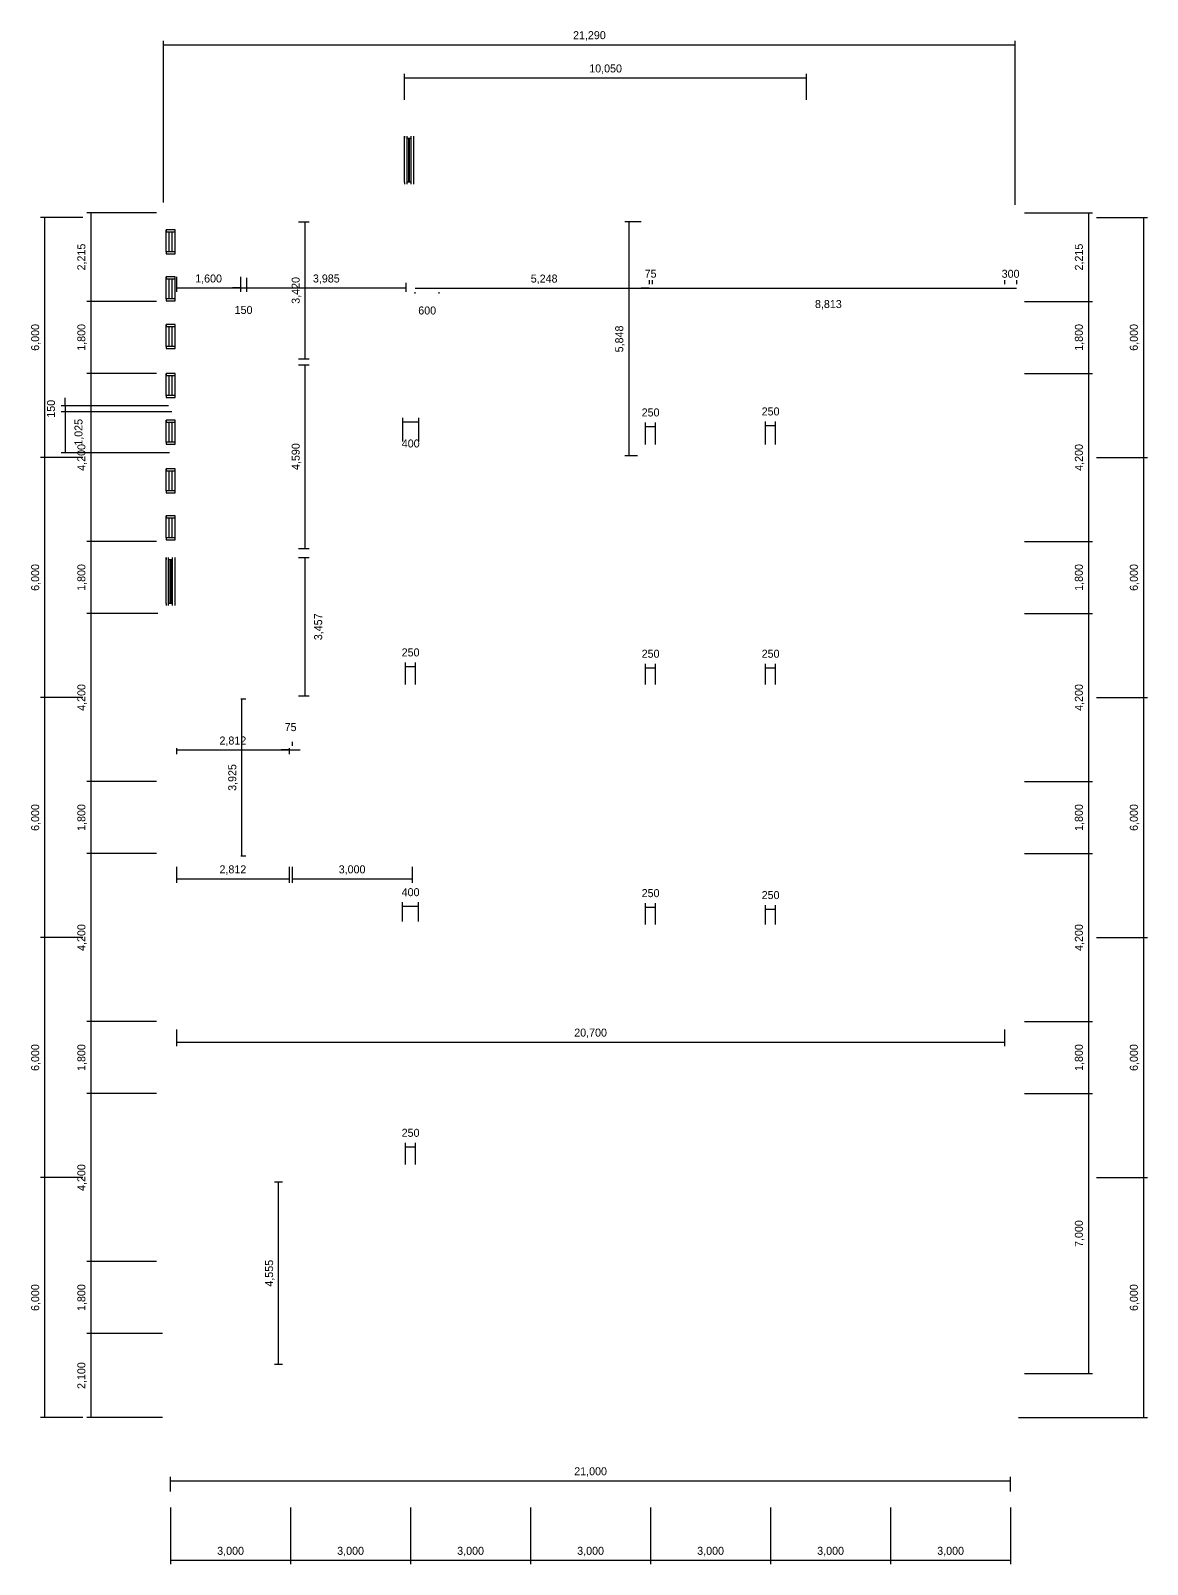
# Model space of a CAD drawing. Extents: x -2017610 to 288295, y -481381 to 250994.
# Drawn here: x 206025 to 233941, y -153144 to -114810 of the extents above; entities that cross this region are included whole.
import ezdxf

# ---------------------------------------------------------------- set-up
doc = ezdxf.new("R2010")
doc.units = 0
doc.header["$LTSCALE"] = 7
doc.header["$MEASUREMENT"] = 0
doc.header["$PDMODE"] = 2
doc.layers.get('0').update_dxf_attribs({"linetype": 'CONTINUOUS'})
doc.layers.get('DEFPOINTS').update_dxf_attribs({"linetype": 'CONTINUOUS'})
doc.layers.add('DIM', color=1, linetype='CONTINUOUS')
doc.layers.add('DOOR-WINDOW', color=8, linetype='CONTINUOUS')
doc.styles.add('STYLUS', font='stylu.ttf')
doc.dimstyles.new('DIM100S', dxfattribs={"dimscale": 0, "dimtxt": 200, "dimasz": 200, "dimexe": 100, "dimexo": 200, "dimgap": 100, "dimtad": 1, "dimdec": 0, "dimtxsty": 'STYLUS', "dimblk1": 'ARCHTICK', "dimblk2": 'ARCHTICK', "dimsah": 1, "dimcen": 100, "dimclrd": 256, "dimclre": 256, "dimclrt": 10, "dimazin": 3, "dimtfac": 1, "dimtdec": 0, "dimtmove": 0, "dimatfit": 3, "dimtolj": 1, "dimtzin": 0})

# ---------------------------------------------------------------- blocks, each defined once
blk = doc.blocks.new('*D245')
at = {"layer": 'DEFPOINTS', "color": 0}
for p in [(224648, -124679), (224398, -125352), (224648, -125352)]:
    blk.add_point(p, dxfattribs=at)
at = {"layer": 'DIM'}
for p, q in [((224398, -125152), (224398, -124579)), ((224648, -125152), (224648, -124579)), ((224398, -124679), (224648, -124679))]:
    blk.add_line(p, q, dxfattribs=at)
at = {"layer": 'DIM', "color": 10, "insert": (224523, -124329), "char_height": 200, "attachment_point": 5, "style": 'STYLUS'}
blk.add_mtext('\\A1;250', dxfattribs=at)
blk = doc.blocks.new('_ARCHTICK')
blk = doc.blocks.new('*D246')
at = {"layer": 'DEFPOINTS', "color": 0}
for p in [(221648, -124704), (221398, -125352), (221648, -125352)]:
    blk.add_point(p, dxfattribs=at)
at = {"layer": 'DIM'}
for p, q in [((221398, -125152), (221398, -124604)), ((221398, -124704), (221648, -124704)), ((221648, -125152), (221648, -124604))]:
    blk.add_line(p, q, dxfattribs=at)
at = {"layer": 'DIM', "color": 10, "insert": (221523, -124354), "char_height": 200, "attachment_point": 5, "style": 'STYLUS'}
blk.add_mtext('\\A1;250', dxfattribs=at)
blk = doc.blocks.new('*D247')
at = {"layer": 'DEFPOINTS', "color": 0}
for p in [(215726, -124586), (215326, -125280), (215726, -125280)]:
    blk.add_point(p, dxfattribs=at)
at = {"layer": 'DIM'}
for p, q in [((215326, -125080), (215326, -124486)), ((215726, -125080), (215726, -124486)), ((215326, -124586), (215726, -124586))]:
    blk.add_line(p, q, dxfattribs=at)
at = {"layer": 'DIM', "color": 10, "insert": (215526, -125130), "char_height": 200, "attachment_point": 5, "style": 'STYLUS'}
blk.add_mtext('\\A1;400', dxfattribs=at)
blk = doc.blocks.new('*D248')
at = {"layer": 'DEFPOINTS', "color": 0}
for p in [(215648, -130702), (215398, -131352), (215648, -131352)]:
    blk.add_point(p, dxfattribs=at)
at = {"layer": 'DIM'}
for p, q in [((215398, -131152), (215398, -130602)), ((215398, -130702), (215648, -130702)), ((215648, -131152), (215648, -130602))]:
    blk.add_line(p, q, dxfattribs=at)
at = {"layer": 'DIM', "color": 10, "insert": (215523, -130352), "char_height": 200, "attachment_point": 5, "style": 'STYLUS'}
blk.add_mtext('\\A1;250', dxfattribs=at)
blk = doc.blocks.new('*D249')
at = {"layer": 'DEFPOINTS', "color": 0}
for p in [(221648, -130735), (221398, -131352), (221648, -131352)]:
    blk.add_point(p, dxfattribs=at)
at = {"layer": 'DIM'}
for p, q in [((221398, -131152), (221398, -130635)), ((221648, -131152), (221648, -130635)), ((221398, -130735), (221648, -130735))]:
    blk.add_line(p, q, dxfattribs=at)
at = {"layer": 'DIM', "color": 10, "insert": (221523, -130385), "char_height": 200, "attachment_point": 5, "style": 'STYLUS'}
blk.add_mtext('\\A1;250', dxfattribs=at)
blk = doc.blocks.new('*D250')
at = {"layer": 'DEFPOINTS', "color": 0}
for p in [(224648, -130735), (224398, -131352), (224648, -131352)]:
    blk.add_point(p, dxfattribs=at)
at = {"layer": 'DIM'}
for p, q in [((224398, -131152), (224398, -130635)), ((224648, -131152), (224648, -130635)), ((224398, -130735), (224648, -130735))]:
    blk.add_line(p, q, dxfattribs=at)
at = {"layer": 'DIM', "color": 10, "insert": (224523, -130385), "char_height": 200, "attachment_point": 5, "style": 'STYLUS'}
blk.add_mtext('\\A1;250', dxfattribs=at)
blk = doc.blocks.new('*D251')
at = {"layer": 'DEFPOINTS', "color": 0}
for p in [(215723, -136695), (215323, -137277), (215723, -137277)]:
    blk.add_point(p, dxfattribs=at)
at = {"layer": 'DIM'}
for p, q in [((215323, -137077), (215323, -136595)), ((215323, -136695), (215723, -136695)), ((215723, -137077), (215723, -136595))]:
    blk.add_line(p, q, dxfattribs=at)
at = {"layer": 'DIM', "color": 10, "insert": (215523, -136345), "char_height": 200, "attachment_point": 5, "style": 'STYLUS'}
blk.add_mtext('\\A1;400', dxfattribs=at)
blk = doc.blocks.new('*D252')
at = {"layer": 'DEFPOINTS', "color": 0}
for p in [(221648, -136719), (221398, -137352), (221648, -137352)]:
    blk.add_point(p, dxfattribs=at)
at = {"layer": 'DIM'}
for p, q in [((221398, -137152), (221398, -136619)), ((221398, -136719), (221648, -136719)), ((221648, -137152), (221648, -136619))]:
    blk.add_line(p, q, dxfattribs=at)
at = {"layer": 'DIM', "color": 10, "insert": (221523, -136369), "char_height": 200, "attachment_point": 5, "style": 'STYLUS'}
blk.add_mtext('\\A1;250', dxfattribs=at)
blk = doc.blocks.new('*D253')
at = {"layer": 'DEFPOINTS', "color": 0}
for p in [(224648, -136768), (224398, -137352), (224648, -137352)]:
    blk.add_point(p, dxfattribs=at)
at = {"layer": 'DIM'}
for p, q in [((224398, -137152), (224398, -136668)), ((224398, -136768), (224648, -136768)), ((224648, -137152), (224648, -136668))]:
    blk.add_line(p, q, dxfattribs=at)
at = {"layer": 'DIM', "color": 10, "insert": (224523, -136418), "char_height": 200, "attachment_point": 5, "style": 'STYLUS'}
blk.add_mtext('\\A1;250', dxfattribs=at)
blk = doc.blocks.new('*D254')
at = {"layer": 'DEFPOINTS', "color": 0}
for p in [(215648, -142710), (215398, -143352), (215648, -143352)]:
    blk.add_point(p, dxfattribs=at)
at = {"layer": 'DIM'}
for p, q in [((215398, -143152), (215398, -142610)), ((215398, -142710), (215648, -142710)), ((215648, -143152), (215648, -142610))]:
    blk.add_line(p, q, dxfattribs=at)
at = {"layer": 'DIM', "color": 10, "insert": (215523, -142360), "char_height": 200, "attachment_point": 5, "style": 'STYLUS'}
blk.add_mtext('\\A1;250', dxfattribs=at)
blk = doc.blocks.new('*D255')
at = {"layer": 'DEFPOINTS', "color": 0}
for p in [(225423, -115992), (215373, -116737), (225423, -116737)]:
    blk.add_point(p, dxfattribs=at)
at = {"layer": 'DIM'}
for p, q in [((215373, -116537), (215373, -115892)), ((215373, -115992), (225423, -115992)), ((225423, -116537), (225423, -115892))]:
    blk.add_line(p, q, dxfattribs=at)
at = {"layer": 'DIM', "color": 10, "insert": (220398, -115773), "char_height": 200, "attachment_point": 5, "style": 'STYLUS'}
blk.add_mtext('\\A1;10,050', dxfattribs=at)
blk = doc.blocks.new('*D256')
at = {"layer": 'DEFPOINTS', "color": 0}
for p in [(230638, -115161), (209348, -119302), (230638, -119362)]:
    blk.add_point(p, dxfattribs=at)
at = {"layer": 'DIM'}
for p, q in [((209348, -119102), (209348, -115061)), ((209348, -115161), (230638, -115161)), ((230638, -119162), (230638, -115061))]:
    blk.add_line(p, q, dxfattribs=at)
at = {"layer": 'DIM', "color": 10, "insert": (219993, -114942), "char_height": 200, "attachment_point": 5, "style": 'STYLUS'}
blk.add_mtext('\\A1;21,290', dxfattribs=at)
blk = doc.blocks.new('*D257')
at = {"layer": 'DEFPOINTS', "color": 0}
for p in [(209523, -151527), (212523, -151527), (212523, -153044)]:
    blk.add_point(p, dxfattribs=at)
at = {"layer": 'DIM'}
for p, q in [((209523, -151727), (209523, -153144)), ((212523, -151727), (212523, -153144)), ((209523, -153044), (212523, -153044))]:
    blk.add_line(p, q, dxfattribs=at)
at = {"layer": 'DIM', "color": 10, "insert": (211023, -152825), "char_height": 200, "attachment_point": 5, "style": 'STYLUS'}
blk.add_mtext('\\A1;3,000', dxfattribs=at)
blk = doc.blocks.new('*D258')
at = {"layer": 'DEFPOINTS', "color": 0}
for p in [(212523, -151527), (215523, -151527), (215523, -153044)]:
    blk.add_point(p, dxfattribs=at)
at = {"layer": 'DIM'}
for p, q in [((212523, -151727), (212523, -153144)), ((215523, -151727), (215523, -153144)), ((212523, -153044), (215523, -153044))]:
    blk.add_line(p, q, dxfattribs=at)
at = {"layer": 'DIM', "color": 10, "insert": (214023, -152825), "char_height": 200, "attachment_point": 5, "style": 'STYLUS'}
blk.add_mtext('\\A1;3,000', dxfattribs=at)
blk = doc.blocks.new('*D259')
at = {"layer": 'DEFPOINTS', "color": 0}
for p in [(215523, -151527), (218523, -151527), (218523, -153044)]:
    blk.add_point(p, dxfattribs=at)
at = {"layer": 'DIM'}
for p, q in [((215523, -151727), (215523, -153144)), ((218523, -151727), (218523, -153144)), ((215523, -153044), (218523, -153044))]:
    blk.add_line(p, q, dxfattribs=at)
at = {"layer": 'DIM', "color": 10, "insert": (217023, -152825), "char_height": 200, "attachment_point": 5, "style": 'STYLUS'}
blk.add_mtext('\\A1;3,000', dxfattribs=at)
blk = doc.blocks.new('*D260')
at = {"layer": 'DEFPOINTS', "color": 0}
for p in [(218523, -151527), (221523, -151527), (221523, -153044)]:
    blk.add_point(p, dxfattribs=at)
at = {"layer": 'DIM'}
for p, q in [((218523, -151727), (218523, -153144)), ((221523, -151727), (221523, -153144)), ((218523, -153044), (221523, -153044))]:
    blk.add_line(p, q, dxfattribs=at)
at = {"layer": 'DIM', "color": 10, "insert": (220023, -152825), "char_height": 200, "attachment_point": 5, "style": 'STYLUS'}
blk.add_mtext('\\A1;3,000', dxfattribs=at)
blk = doc.blocks.new('*D261')
at = {"layer": 'DEFPOINTS', "color": 0}
for p in [(221523, -151527), (224523, -151527), (224523, -153044)]:
    blk.add_point(p, dxfattribs=at)
at = {"layer": 'DIM'}
for p, q in [((221523, -151727), (221523, -153144)), ((224523, -151727), (224523, -153144)), ((221523, -153044), (224523, -153044))]:
    blk.add_line(p, q, dxfattribs=at)
at = {"layer": 'DIM', "color": 10, "insert": (223023, -152825), "char_height": 200, "attachment_point": 5, "style": 'STYLUS'}
blk.add_mtext('\\A1;3,000', dxfattribs=at)
blk = doc.blocks.new('*D262')
at = {"layer": 'DEFPOINTS', "color": 0}
for p in [(224523, -151527), (227523, -151527), (227523, -153044)]:
    blk.add_point(p, dxfattribs=at)
at = {"layer": 'DIM'}
for p, q in [((224523, -151727), (224523, -153144)), ((227523, -151727), (227523, -153144)), ((224523, -153044), (227523, -153044))]:
    blk.add_line(p, q, dxfattribs=at)
at = {"layer": 'DIM', "color": 10, "insert": (226023, -152825), "char_height": 200, "attachment_point": 5, "style": 'STYLUS'}
blk.add_mtext('\\A1;3,000', dxfattribs=at)
blk = doc.blocks.new('*D263')
at = {"layer": 'DEFPOINTS', "color": 0}
for p in [(227523, -151527), (230523, -151527), (230523, -153044)]:
    blk.add_point(p, dxfattribs=at)
at = {"layer": 'DIM'}
for p, q in [((227523, -151727), (227523, -153144)), ((230523, -151727), (230523, -153144)), ((227523, -153044), (230523, -153044))]:
    blk.add_line(p, q, dxfattribs=at)
at = {"layer": 'DIM', "color": 10, "insert": (229023, -152825), "char_height": 200, "attachment_point": 5, "style": 'STYLUS'}
blk.add_mtext('\\A1;3,000', dxfattribs=at)
blk = doc.blocks.new('*D264')
at = {"layer": 'DEFPOINTS', "color": 0}
for p in [(230523, -151056), (209523, -151527), (230523, -151527)]:
    blk.add_point(p, dxfattribs=at)
at = {"layer": 'DIM'}
for p, q in [((209523, -151327), (209523, -150956)), ((230523, -151327), (230523, -150956)), ((209523, -151056), (230523, -151056))]:
    blk.add_line(p, q, dxfattribs=at)
at = {"layer": 'DIM', "color": 10, "insert": (220023, -150837), "char_height": 200, "attachment_point": 5, "style": 'STYLUS'}
blk.add_mtext('\\A1;21,000', dxfattribs=at)
blk = doc.blocks.new('*D265')
at = {"layer": 'DEFPOINTS', "color": 0}
for p in [(230673, -119362), (230673, -121577), (232467, -121577)]:
    blk.add_point(p, dxfattribs=at)
at = {"layer": 'DIM'}
for p, q in [((230873, -119362), (232567, -119362)), ((232467, -119362), (232467, -121577)), ((230873, -121577), (232567, -121577))]:
    blk.add_line(p, q, dxfattribs=at)
at = {"layer": 'DIM', "color": 10, "insert": (232248, -120469), "char_height": 200, "attachment_point": 5, "rotation": 90, "style": 'STYLUS'}
blk.add_mtext('\\A1;2,215', dxfattribs=at)
blk = doc.blocks.new('*D266')
at = {"layer": 'DEFPOINTS', "color": 0}
for p in [(230673, -121577), (230673, -123377), (232467, -123377)]:
    blk.add_point(p, dxfattribs=at)
at = {"layer": 'DIM'}
for p, q in [((230873, -121577), (232567, -121577)), ((232467, -121577), (232467, -123377)), ((230873, -123377), (232567, -123377))]:
    blk.add_line(p, q, dxfattribs=at)
at = {"layer": 'DIM', "color": 10, "insert": (232248, -122477), "char_height": 200, "attachment_point": 5, "rotation": 90, "style": 'STYLUS'}
blk.add_mtext('\\A1;1,800', dxfattribs=at)
blk = doc.blocks.new('*D267')
at = {"layer": 'DEFPOINTS', "color": 0}
for p in [(230673, -123377), (230673, -127577), (232467, -127577)]:
    blk.add_point(p, dxfattribs=at)
at = {"layer": 'DIM'}
for p, q in [((230873, -123377), (232567, -123377)), ((232467, -123377), (232467, -127577)), ((230873, -127577), (232567, -127577))]:
    blk.add_line(p, q, dxfattribs=at)
at = {"layer": 'DIM', "color": 10, "insert": (232248, -125477), "char_height": 200, "attachment_point": 5, "rotation": 90, "style": 'STYLUS'}
blk.add_mtext('\\A1;4,200', dxfattribs=at)
blk = doc.blocks.new('*D268')
at = {"layer": 'DEFPOINTS', "color": 0}
for p in [(230673, -127577), (230673, -129377), (232467, -129377)]:
    blk.add_point(p, dxfattribs=at)
at = {"layer": 'DIM'}
for p, q in [((230873, -127577), (232567, -127577)), ((232467, -127577), (232467, -129377)), ((230873, -129377), (232567, -129377))]:
    blk.add_line(p, q, dxfattribs=at)
at = {"layer": 'DIM', "color": 10, "insert": (232248, -128477), "char_height": 200, "attachment_point": 5, "rotation": 90, "style": 'STYLUS'}
blk.add_mtext('\\A1;1,800', dxfattribs=at)
blk = doc.blocks.new('*D269')
at = {"layer": 'DEFPOINTS', "color": 0}
for p in [(230673, -129377), (230673, -133577), (232467, -133577)]:
    blk.add_point(p, dxfattribs=at)
at = {"layer": 'DIM'}
for p, q in [((230873, -129377), (232567, -129377)), ((232467, -129377), (232467, -133577)), ((230873, -133577), (232567, -133577))]:
    blk.add_line(p, q, dxfattribs=at)
at = {"layer": 'DIM', "color": 10, "insert": (232248, -131477), "char_height": 200, "attachment_point": 5, "rotation": 90, "style": 'STYLUS'}
blk.add_mtext('\\A1;4,200', dxfattribs=at)
blk = doc.blocks.new('*D270')
at = {"layer": 'DEFPOINTS', "color": 0}
for p in [(230673, -133577), (230673, -135377), (232467, -135377)]:
    blk.add_point(p, dxfattribs=at)
at = {"layer": 'DIM'}
for p, q in [((230873, -133577), (232567, -133577)), ((232467, -133577), (232467, -135377)), ((230873, -135377), (232567, -135377))]:
    blk.add_line(p, q, dxfattribs=at)
at = {"layer": 'DIM', "color": 10, "insert": (232248, -134477), "char_height": 200, "attachment_point": 5, "rotation": 90, "style": 'STYLUS'}
blk.add_mtext('\\A1;1,800', dxfattribs=at)
blk = doc.blocks.new('*D271')
at = {"layer": 'DEFPOINTS', "color": 0}
for p in [(230673, -135377), (230673, -139577), (232467, -139577)]:
    blk.add_point(p, dxfattribs=at)
at = {"layer": 'DIM'}
for p, q in [((230873, -135377), (232567, -135377)), ((232467, -135377), (232467, -139577)), ((230873, -139577), (232567, -139577))]:
    blk.add_line(p, q, dxfattribs=at)
at = {"layer": 'DIM', "color": 10, "insert": (232248, -137477), "char_height": 200, "attachment_point": 5, "rotation": 90, "style": 'STYLUS'}
blk.add_mtext('\\A1;4,200', dxfattribs=at)
blk = doc.blocks.new('*D272')
at = {"layer": 'DEFPOINTS', "color": 0}
for p in [(230673, -139577), (230673, -141377), (232467, -141377)]:
    blk.add_point(p, dxfattribs=at)
at = {"layer": 'DIM'}
for p, q in [((230873, -139577), (232567, -139577)), ((232467, -139577), (232467, -141377)), ((230873, -141377), (232567, -141377))]:
    blk.add_line(p, q, dxfattribs=at)
at = {"layer": 'DIM', "color": 10, "insert": (232248, -140477), "char_height": 200, "attachment_point": 5, "rotation": 90, "style": 'STYLUS'}
blk.add_mtext('\\A1;1,800', dxfattribs=at)
blk = doc.blocks.new('*D273')
at = {"layer": 'DEFPOINTS', "color": 0}
for p in [(230673, -141377), (230673, -148377), (232467, -148377)]:
    blk.add_point(p, dxfattribs=at)
at = {"layer": 'DIM'}
for p, q in [((230873, -141377), (232567, -141377)), ((232467, -141377), (232467, -148377)), ((230873, -148377), (232567, -148377))]:
    blk.add_line(p, q, dxfattribs=at)
at = {"layer": 'DIM', "color": 10, "insert": (232248, -144877), "char_height": 200, "attachment_point": 5, "rotation": 90, "style": 'STYLUS'}
blk.add_mtext('\\A1;7,000', dxfattribs=at)
blk = doc.blocks.new('*D274')
at = {"layer": 'DEFPOINTS', "color": 0}
for p in [(232467, -119477), (232467, -125477), (233841, -125477)]:
    blk.add_point(p, dxfattribs=at)
at = {"layer": 'DIM'}
for p, q in [((232667, -119477), (233941, -119477)), ((233841, -119477), (233841, -125477)), ((232667, -125477), (233941, -125477))]:
    blk.add_line(p, q, dxfattribs=at)
at = {"layer": 'DIM', "color": 10, "insert": (233622, -122477), "char_height": 200, "attachment_point": 5, "rotation": 90, "style": 'STYLUS'}
blk.add_mtext('\\A1;6,000', dxfattribs=at)
blk = doc.blocks.new('*D275')
at = {"layer": 'DEFPOINTS', "color": 0}
for p in [(232467, -125477), (232467, -131477), (233841, -131477)]:
    blk.add_point(p, dxfattribs=at)
at = {"layer": 'DIM'}
for p, q in [((232667, -125477), (233941, -125477)), ((233841, -125477), (233841, -131477)), ((232667, -131477), (233941, -131477))]:
    blk.add_line(p, q, dxfattribs=at)
at = {"layer": 'DIM', "color": 10, "insert": (233622, -128477), "char_height": 200, "attachment_point": 5, "rotation": 90, "style": 'STYLUS'}
blk.add_mtext('\\A1;6,000', dxfattribs=at)
blk = doc.blocks.new('*D276')
at = {"layer": 'DEFPOINTS', "color": 0}
for p in [(232467, -131477), (232467, -137477), (233841, -137477)]:
    blk.add_point(p, dxfattribs=at)
at = {"layer": 'DIM'}
for p, q in [((232667, -131477), (233941, -131477)), ((233841, -131477), (233841, -137477)), ((232667, -137477), (233941, -137477))]:
    blk.add_line(p, q, dxfattribs=at)
at = {"layer": 'DIM', "color": 10, "insert": (233622, -134477), "char_height": 200, "attachment_point": 5, "rotation": 90, "style": 'STYLUS'}
blk.add_mtext('\\A1;6,000', dxfattribs=at)
blk = doc.blocks.new('*D277')
at = {"layer": 'DEFPOINTS', "color": 0}
for p in [(232467, -137477), (232467, -143477), (233841, -143477)]:
    blk.add_point(p, dxfattribs=at)
at = {"layer": 'DIM'}
for p, q in [((232667, -137477), (233941, -137477)), ((233841, -137477), (233841, -143477)), ((232667, -143477), (233941, -143477))]:
    blk.add_line(p, q, dxfattribs=at)
at = {"layer": 'DIM', "color": 10, "insert": (233622, -140477), "char_height": 200, "attachment_point": 5, "rotation": 90, "style": 'STYLUS'}
blk.add_mtext('\\A1;6,000', dxfattribs=at)
blk = doc.blocks.new('*D278')
at = {"layer": 'DEFPOINTS', "color": 0}
for p in [(232467, -143477), (230523, -149477), (233841, -149477)]:
    blk.add_point(p, dxfattribs=at)
at = {"layer": 'DIM'}
for p, q in [((232667, -143477), (233941, -143477)), ((233841, -143477), (233841, -149477)), ((230723, -149477), (233941, -149477))]:
    blk.add_line(p, q, dxfattribs=at)
at = {"layer": 'DIM', "color": 10, "insert": (233622, -146477), "char_height": 200, "attachment_point": 5, "rotation": 90, "style": 'STYLUS'}
blk.add_mtext('\\A1;6,000', dxfattribs=at)
blk = doc.blocks.new('*D279')
at = {"layer": 'DEFPOINTS', "color": 0}
for p in [(209373, -119362), (207530, -121577), (209373, -121577)]:
    blk.add_point(p, dxfattribs=at)
at = {"layer": 'DIM'}
for p, q in [((209173, -119362), (207430, -119362)), ((207530, -119362), (207530, -121577)), ((209173, -121577), (207430, -121577))]:
    blk.add_line(p, q, dxfattribs=at)
at = {"layer": 'DIM', "color": 10, "insert": (207311, -120469), "char_height": 200, "attachment_point": 5, "rotation": 90, "style": 'STYLUS'}
blk.add_mtext('\\A1;2,215', dxfattribs=at)
blk = doc.blocks.new('*D280')
at = {"layer": 'DEFPOINTS', "color": 0}
for p in [(209373, -121577), (207530, -123377), (209373, -123377)]:
    blk.add_point(p, dxfattribs=at)
at = {"layer": 'DIM'}
for p, q in [((209173, -121577), (207430, -121577)), ((207530, -121577), (207530, -123377)), ((209173, -123377), (207430, -123377))]:
    blk.add_line(p, q, dxfattribs=at)
at = {"layer": 'DIM', "color": 10, "insert": (207311, -122477), "char_height": 200, "attachment_point": 5, "rotation": 90, "style": 'STYLUS'}
blk.add_mtext('\\A1;1,800', dxfattribs=at)
blk = doc.blocks.new('*D281')
at = {"layer": 'DEFPOINTS', "color": 0}
for p in [(209373, -123377), (207530, -127577), (209373, -127577)]:
    blk.add_point(p, dxfattribs=at)
at = {"layer": 'DIM'}
for p, q in [((209173, -123377), (207430, -123377)), ((207530, -123377), (207530, -127577)), ((209173, -127577), (207430, -127577))]:
    blk.add_line(p, q, dxfattribs=at)
at = {"layer": 'DIM', "color": 10, "insert": (207311, -125477), "char_height": 200, "attachment_point": 5, "rotation": 90, "style": 'STYLUS'}
blk.add_mtext('\\A1;4,200', dxfattribs=at)
blk = doc.blocks.new('*D282')
at = {"layer": 'DEFPOINTS', "color": 0}
for p in [(209373, -127577), (207530, -129377), (209408, -129377)]:
    blk.add_point(p, dxfattribs=at)
at = {"layer": 'DIM'}
for p, q in [((209173, -127577), (207430, -127577)), ((207530, -127577), (207530, -129377)), ((209208, -129377), (207430, -129377))]:
    blk.add_line(p, q, dxfattribs=at)
at = {"layer": 'DIM', "color": 10, "insert": (207311, -128477), "char_height": 200, "attachment_point": 5, "rotation": 90, "style": 'STYLUS'}
blk.add_mtext('\\A1;1,800', dxfattribs=at)
blk = doc.blocks.new('*D283')
at = {"layer": 'DEFPOINTS', "color": 0}
for p in [(209408, -129377), (207530, -133577), (209373, -133577)]:
    blk.add_point(p, dxfattribs=at)
at = {"layer": 'DIM'}
for p, q in [((209208, -129377), (207430, -129377)), ((207530, -129377), (207530, -133577)), ((209173, -133577), (207430, -133577))]:
    blk.add_line(p, q, dxfattribs=at)
at = {"layer": 'DIM', "color": 10, "insert": (207311, -131477), "char_height": 200, "attachment_point": 5, "rotation": 90, "style": 'STYLUS'}
blk.add_mtext('\\A1;4,200', dxfattribs=at)
blk = doc.blocks.new('*D284')
at = {"layer": 'DEFPOINTS', "color": 0}
for p in [(209373, -133577), (207530, -135377), (209373, -135377)]:
    blk.add_point(p, dxfattribs=at)
at = {"layer": 'DIM'}
for p, q in [((209173, -133577), (207430, -133577)), ((207530, -133577), (207530, -135377)), ((209173, -135377), (207430, -135377))]:
    blk.add_line(p, q, dxfattribs=at)
at = {"layer": 'DIM', "color": 10, "insert": (207311, -134477), "char_height": 200, "attachment_point": 5, "rotation": 90, "style": 'STYLUS'}
blk.add_mtext('\\A1;1,800', dxfattribs=at)
blk = doc.blocks.new('*D285')
at = {"layer": 'DEFPOINTS', "color": 0}
for p in [(209373, -135377), (207530, -139577), (209373, -139577)]:
    blk.add_point(p, dxfattribs=at)
at = {"layer": 'DIM'}
for p, q in [((209173, -135377), (207430, -135377)), ((207530, -135377), (207530, -139577)), ((209173, -139577), (207430, -139577))]:
    blk.add_line(p, q, dxfattribs=at)
at = {"layer": 'DIM', "color": 10, "insert": (207311, -137477), "char_height": 200, "attachment_point": 5, "rotation": 90, "style": 'STYLUS'}
blk.add_mtext('\\A1;4,200', dxfattribs=at)
blk = doc.blocks.new('*D286')
at = {"layer": 'DEFPOINTS', "color": 0}
for p in [(209373, -139577), (207530, -141377), (209373, -141377)]:
    blk.add_point(p, dxfattribs=at)
at = {"layer": 'DIM'}
for p, q in [((209173, -139577), (207430, -139577)), ((207530, -139577), (207530, -141377)), ((209173, -141377), (207430, -141377))]:
    blk.add_line(p, q, dxfattribs=at)
at = {"layer": 'DIM', "color": 10, "insert": (207311, -140477), "char_height": 200, "attachment_point": 5, "rotation": 90, "style": 'STYLUS'}
blk.add_mtext('\\A1;1,800', dxfattribs=at)
blk = doc.blocks.new('*D287')
at = {"layer": 'DEFPOINTS', "color": 0}
for p in [(209373, -141377), (207530, -145577), (209373, -145577)]:
    blk.add_point(p, dxfattribs=at)
at = {"layer": 'DIM'}
for p, q in [((209173, -141377), (207430, -141377)), ((207530, -141377), (207530, -145577)), ((209173, -145577), (207430, -145577))]:
    blk.add_line(p, q, dxfattribs=at)
at = {"layer": 'DIM', "color": 10, "insert": (207311, -143477), "char_height": 200, "attachment_point": 5, "rotation": 90, "style": 'STYLUS'}
blk.add_mtext('\\A1;4,200', dxfattribs=at)
blk = doc.blocks.new('*D288')
at = {"layer": 'DEFPOINTS', "color": 0}
for p in [(209373, -145577), (207530, -147377), (209523, -147377)]:
    blk.add_point(p, dxfattribs=at)
at = {"layer": 'DIM'}
for p, q in [((209173, -145577), (207430, -145577)), ((207530, -145577), (207530, -147377)), ((209323, -147377), (207430, -147377))]:
    blk.add_line(p, q, dxfattribs=at)
at = {"layer": 'DIM', "color": 10, "insert": (207311, -146477), "char_height": 200, "attachment_point": 5, "rotation": 90, "style": 'STYLUS'}
blk.add_mtext('\\A1;1,800', dxfattribs=at)
blk = doc.blocks.new('*D289')
at = {"layer": 'DEFPOINTS', "color": 0}
for p in [(209523, -147377), (207530, -149477), (209523, -149477)]:
    blk.add_point(p, dxfattribs=at)
at = {"layer": 'DIM'}
for p, q in [((209323, -147377), (207430, -147377)), ((207530, -147377), (207530, -149477)), ((209323, -149477), (207430, -149477))]:
    blk.add_line(p, q, dxfattribs=at)
at = {"layer": 'DIM', "color": 10, "insert": (207311, -148427), "char_height": 200, "attachment_point": 5, "rotation": 90, "style": 'STYLUS'}
blk.add_mtext('\\A1;2,100', dxfattribs=at)
blk = doc.blocks.new('*D290')
at = {"layer": 'DEFPOINTS', "color": 0}
for p in [(207530, -119477), (206375, -125477), (207530, -125477)]:
    blk.add_point(p, dxfattribs=at)
at = {"layer": 'DIM'}
for p, q in [((207330, -119477), (206275, -119477)), ((206375, -119477), (206375, -125477)), ((207330, -125477), (206275, -125477))]:
    blk.add_line(p, q, dxfattribs=at)
at = {"layer": 'DIM', "color": 10, "insert": (206156, -122477), "char_height": 200, "attachment_point": 5, "rotation": 90, "style": 'STYLUS'}
blk.add_mtext('\\A1;6,000', dxfattribs=at)
blk = doc.blocks.new('*D291')
at = {"layer": 'DEFPOINTS', "color": 0}
for p in [(207530, -125477), (206375, -131477), (207530, -131477)]:
    blk.add_point(p, dxfattribs=at)
at = {"layer": 'DIM'}
for p, q in [((207330, -125477), (206275, -125477)), ((206375, -125477), (206375, -131477)), ((207330, -131477), (206275, -131477))]:
    blk.add_line(p, q, dxfattribs=at)
at = {"layer": 'DIM', "color": 10, "insert": (206156, -128477), "char_height": 200, "attachment_point": 5, "rotation": 90, "style": 'STYLUS'}
blk.add_mtext('\\A1;6,000', dxfattribs=at)
blk = doc.blocks.new('*D292')
at = {"layer": 'DEFPOINTS', "color": 0}
for p in [(207530, -131477), (206375, -137477), (207530, -137477)]:
    blk.add_point(p, dxfattribs=at)
at = {"layer": 'DIM'}
for p, q in [((207330, -131477), (206275, -131477)), ((206375, -131477), (206375, -137477)), ((207330, -137477), (206275, -137477))]:
    blk.add_line(p, q, dxfattribs=at)
at = {"layer": 'DIM', "color": 10, "insert": (206156, -134477), "char_height": 200, "attachment_point": 5, "rotation": 90, "style": 'STYLUS'}
blk.add_mtext('\\A1;6,000', dxfattribs=at)
blk = doc.blocks.new('*D293')
at = {"layer": 'DEFPOINTS', "color": 0}
for p in [(207530, -137477), (206375, -143477), (207530, -143477)]:
    blk.add_point(p, dxfattribs=at)
at = {"layer": 'DIM'}
for p, q in [((207330, -137477), (206275, -137477)), ((206375, -137477), (206375, -143477)), ((207330, -143477), (206275, -143477))]:
    blk.add_line(p, q, dxfattribs=at)
at = {"layer": 'DIM', "color": 10, "insert": (206156, -140477), "char_height": 200, "attachment_point": 5, "rotation": 90, "style": 'STYLUS'}
blk.add_mtext('\\A1;6,000', dxfattribs=at)
blk = doc.blocks.new('*D294')
at = {"layer": 'DEFPOINTS', "color": 0}
for p in [(207530, -143477), (206375, -149477), (207530, -149477)]:
    blk.add_point(p, dxfattribs=at)
at = {"layer": 'DIM'}
for p, q in [((207330, -143477), (206275, -143477)), ((206375, -143477), (206375, -149477)), ((207330, -149477), (206275, -149477))]:
    blk.add_line(p, q, dxfattribs=at)
at = {"layer": 'DIM', "color": 10, "insert": (206156, -146477), "char_height": 200, "attachment_point": 5, "rotation": 90, "style": 'STYLUS'}
blk.add_mtext('\\A1;6,000', dxfattribs=at)
blk = doc.blocks.new('*D295')
at = {"layer": 'DEFPOINTS', "color": 0}
for p in [(209673, -124187), (206884, -124337), (209754, -124337)]:
    blk.add_point(p, dxfattribs=at)
at = {"layer": 'DIM'}
for p, q in [((209473, -124187), (206784, -124187)), ((206884, -124187), (206884, -123987)), ((206884, -124187), (206884, -124337)), ((209554, -124337), (206784, -124337)), ((206884, -124337), (206884, -124537))]:
    blk.add_line(p, q, dxfattribs=at)
at = {"layer": 'DIM', "color": 10, "insert": (206534, -124262), "char_height": 200, "attachment_point": 5, "rotation": 90, "style": 'STYLUS'}
blk.add_mtext('\\A1;150', dxfattribs=at)
blk = doc.blocks.new('*D296')
at = {"layer": 'DEFPOINTS', "color": 0}
for p in [(209754, -124337), (206884, -125362), (209698, -125362)]:
    blk.add_point(p, dxfattribs=at)
at = {"layer": 'DIM'}
for p, q in [((209554, -124337), (206784, -124337)), ((206884, -124337), (206884, -125362)), ((209498, -125362), (206784, -125362))]:
    blk.add_line(p, q, dxfattribs=at)
at = {"layer": 'DIM', "color": 10, "insert": (207239, -124850), "char_height": 200, "attachment_point": 5, "rotation": 90, "style": 'STYLUS'}
blk.add_mtext('\\A1;1,025', dxfattribs=at)
blk = doc.blocks.new('*D297')
at = {"layer": 'DEFPOINTS', "color": 0}
for p in [(209673, -120767), (211273, -120767), (211273, -121242)]:
    blk.add_point(p, dxfattribs=at)
at = {"layer": 'DIM'}
for p, q in [((209673, -120967), (209673, -121342)), ((211273, -120967), (211273, -121342)), ((209673, -121242), (211273, -121242))]:
    blk.add_line(p, q, dxfattribs=at)
at = {"layer": 'DIM', "color": 10, "insert": (210473, -121023), "char_height": 200, "attachment_point": 5, "style": 'STYLUS'}
blk.add_mtext('\\A1;1,600', dxfattribs=at)
blk = doc.blocks.new('*D299')
at = {"layer": 'DEFPOINTS', "color": 0}
for p in [(211273, -120767), (211423, -120792), (211423, -121242)]:
    blk.add_point(p, dxfattribs=at)
at = {"layer": 'DIM'}
for p, q in [((211273, -120967), (211273, -121342)), ((211423, -120992), (211423, -121342)), ((211273, -121242), (211073, -121242)), ((211273, -121242), (211423, -121242)), ((211423, -121242), (211623, -121242))]:
    blk.add_line(p, q, dxfattribs=at)
at = {"layer": 'DIM', "color": 10, "insert": (211348, -121792), "char_height": 200, "attachment_point": 5, "style": 'STYLUS'}
blk.add_mtext('\\A1;150', dxfattribs=at)
blk = doc.blocks.new('*D298')
at = {"layer": 'DEFPOINTS', "color": 0}
for p in [(211423, -120792), (215408, -120910), (215408, -121242)]:
    blk.add_point(p, dxfattribs=at)
at = {"layer": 'DIM'}
for p, q in [((211423, -120992), (211423, -121342)), ((215408, -121110), (215408, -121342)), ((211423, -121242), (215408, -121242))]:
    blk.add_line(p, q, dxfattribs=at)
at = {"layer": 'DIM', "color": 10, "insert": (213416, -121023), "char_height": 200, "attachment_point": 5, "style": 'STYLUS'}
blk.add_mtext('\\A1;3,985', dxfattribs=at)
blk = doc.blocks.new('W600')
at = {"layer": 'DOOR-WINDOW', "ltscale": 1000}
for p, q in [((50, 0), (0, 0)), ((0, 0), (0, -230)), ((50, 0), (600, 0)), ((50, -230), (50, 0)), ((550, 0), (550, -230)), ((600, 0), (550, 0)), ((600, -230), (600, 0)), ((0, -230), (50, -230)), ((50, -80), (550, -80)), ((50, -150), (550, -150)), ((50, -230), (600, -230)), ((550, -230), (600, -230))]:
    blk.add_line(p, q, dxfattribs=at)
blk = doc.blocks.new('W1200')
for p, q in [((50, 230), (0, 230)), ((0, 165), (1200, 165)), ((0, 65), (1200, 65)), ((0, 0), (50, 0)), ((50, 230), (1200, 230)), ((50, 65), (50, 165)), ((50, 125), (1150, 125)), ((50, 105), (1150, 105)), ((50, 0), (1200, 0)), ((1200, 230), (1150, 230)), ((1150, 165), (1150, 65)), ((1150, 0), (1200, 0))]:
    blk.add_line(p, q)
blk = doc.blocks.new('*D332')
at = {"layer": 'DEFPOINTS', "color": 0}
for p in [(209673, -132546), (212486, -132546), (212486, -132790)]:
    blk.add_point(p, dxfattribs=at)
at = {"layer": 'DIM'}
for p, q in [((209673, -132746), (209673, -132890)), ((209673, -132790), (212486, -132790)), ((212486, -132746), (212486, -132890))]:
    blk.add_line(p, q, dxfattribs=at)
at = {"layer": 'DIM', "color": 10, "insert": (211080, -132572), "char_height": 200, "attachment_point": 5, "style": 'STYLUS'}
blk.add_mtext('\\A1;2,812', dxfattribs=at)
blk = doc.blocks.new('*D333')
at = {"layer": 'DEFPOINTS', "color": 0}
for p in [(212486, -132546), (212561, -132790), (212561, -132790)]:
    blk.add_point(p, dxfattribs=at)
at = {"layer": 'DIM'}
for p, q in [((212561, -132590), (212561, -132690)), ((212486, -132790), (212286, -132790)), ((212486, -132746), (212486, -132890)), ((212486, -132790), (212561, -132790)), ((212561, -132790), (212761, -132790))]:
    blk.add_line(p, q, dxfattribs=at)
at = {"layer": 'DIM', "color": 10, "insert": (212523, -132219), "char_height": 200, "attachment_point": 5, "style": 'STYLUS'}
blk.add_mtext('\\A1;75', dxfattribs=at)
blk = doc.blocks.new('*D334')
at = {"layer": 'DEFPOINTS', "color": 0}
for p in [(209673, -135514), (212486, -135514), (212486, -136010)]:
    blk.add_point(p, dxfattribs=at)
at = {"layer": 'DIM'}
for p, q in [((209673, -135714), (209673, -136110)), ((209673, -136010), (212486, -136010)), ((212486, -135714), (212486, -136110))]:
    blk.add_line(p, q, dxfattribs=at)
at = {"layer": 'DIM', "color": 10, "insert": (211080, -135792), "char_height": 200, "attachment_point": 5, "style": 'STYLUS'}
blk.add_mtext('\\A1;2,812', dxfattribs=at)
blk = doc.blocks.new('*D335')
at = {"layer": 'DEFPOINTS', "color": 0}
for p in [(212561, -135514), (215561, -135514), (215561, -136010)]:
    blk.add_point(p, dxfattribs=at)
at = {"layer": 'DIM'}
for p, q in [((212561, -135714), (212561, -136110)), ((212561, -136010), (215561, -136010)), ((215561, -135714), (215561, -136110))]:
    blk.add_line(p, q, dxfattribs=at)
at = {"layer": 'DIM', "color": 10, "insert": (214061, -135791), "char_height": 200, "attachment_point": 5, "style": 'STYLUS'}
blk.add_mtext('\\A1;3,000', dxfattribs=at)
blk = doc.blocks.new('*D336')
at = {"layer": 'DEFPOINTS', "color": 0}
for p in [(211080, -131514), (211302, -131514), (211080, -135439)]:
    blk.add_point(p, dxfattribs=at)
at = {"layer": 'DIM'}
for p, q in [((211280, -131514), (211402, -131514)), ((211302, -135439), (211302, -131514)), ((211280, -135439), (211402, -135439))]:
    blk.add_line(p, q, dxfattribs=at)
at = {"layer": 'DIM', "color": 10, "insert": (211083, -133477), "char_height": 200, "attachment_point": 5, "rotation": 90, "style": 'STYLUS'}
blk.add_mtext('\\A1;3,925', dxfattribs=at)
blk = doc.blocks.new('*D337')
at = {"layer": 'DEFPOINTS', "color": 0}
for p in [(215638, -121182), (216238, -121182), (216238, -121243)]:
    blk.add_point(p, dxfattribs=at)
at = {"layer": 'DIM'}
for p, q in [((215638, -121243), (216238, -121243)), ((215638, -121382), (215638, -121343)), ((216238, -121382), (216238, -121343))]:
    blk.add_line(p, q, dxfattribs=at)
at = {"layer": 'DIM', "color": 10, "insert": (215938, -121806), "char_height": 200, "attachment_point": 5, "style": 'STYLUS'}
blk.add_mtext('\\A1;600', dxfattribs=at)
blk = doc.blocks.new('*D338')
at = {"layer": 'DEFPOINTS', "color": 0}
for p in [(216238, -121182), (221486, -121243), (221486, -121243)]:
    blk.add_point(p, dxfattribs=at)
at = {"layer": 'DIM'}
for p, q in [((221486, -121043), (221486, -121143)), ((216238, -121243), (221486, -121243)), ((216238, -121382), (216238, -121343))]:
    blk.add_line(p, q, dxfattribs=at)
at = {"layer": 'DIM', "color": 10, "insert": (218862, -121025), "char_height": 200, "attachment_point": 5, "style": 'STYLUS'}
blk.add_mtext('\\A1;5,248', dxfattribs=at)
blk = doc.blocks.new('*D339')
at = {"layer": 'DEFPOINTS', "color": 0}
for p in [(221486, -121243), (221561, -121243), (221561, -121243)]:
    blk.add_point(p, dxfattribs=at)
at = {"layer": 'DIM'}
for p, q in [((221486, -121043), (221486, -121143)), ((221561, -121043), (221561, -121143)), ((221486, -121243), (221286, -121243)), ((221486, -121243), (221561, -121243)), ((221561, -121243), (221761, -121243))]:
    blk.add_line(p, q, dxfattribs=at)
at = {"layer": 'DIM', "color": 10, "insert": (221523, -120885), "char_height": 200, "attachment_point": 5, "style": 'STYLUS'}
blk.add_mtext('\\A1;75', dxfattribs=at)
blk = doc.blocks.new('*D340')
at = {"layer": 'DEFPOINTS', "color": 0}
for p in [(221561, -121243), (230373, -121243), (230373, -121243)]:
    blk.add_point(p, dxfattribs=at)
at = {"layer": 'DIM'}
for p, q in [((221561, -121043), (221561, -121143)), ((230373, -121043), (230373, -121143)), ((221561, -121243), (230373, -121243))]:
    blk.add_line(p, q, dxfattribs=at)
at = {"layer": 'DIM', "color": 10, "insert": (225967, -121662), "char_height": 200, "attachment_point": 5, "style": 'STYLUS'}
blk.add_mtext('\\A1;8,813', dxfattribs=at)
blk = doc.blocks.new('*D341')
at = {"layer": 'DEFPOINTS', "color": 0}
for p in [(230373, -121243), (230673, -121243), (230673, -121243)]:
    blk.add_point(p, dxfattribs=at)
at = {"layer": 'DIM'}
for p, q in [((230373, -121043), (230373, -121143)), ((230673, -121043), (230673, -121143)), ((230373, -121243), (230673, -121243))]:
    blk.add_line(p, q, dxfattribs=at)
at = {"layer": 'DIM', "color": 10, "insert": (230523, -120888), "char_height": 200, "attachment_point": 5, "style": 'STYLUS'}
blk.add_mtext('\\A1;300', dxfattribs=at)
blk = doc.blocks.new('*D342')
at = {"layer": 'DEFPOINTS', "color": 0}
for p in [(221486, -119592), (220975, -125439), (221398, -125439)]:
    blk.add_point(p, dxfattribs=at)
at = {"layer": 'DIM'}
for p, q in [((221286, -119592), (220875, -119592)), ((220975, -119592), (220975, -125439)), ((221198, -125439), (220875, -125439))]:
    blk.add_line(p, q, dxfattribs=at)
at = {"layer": 'DIM', "color": 10, "insert": (220757, -122516), "char_height": 200, "attachment_point": 5, "rotation": 90, "style": 'STYLUS'}
blk.add_mtext('\\A1;5,848', dxfattribs=at)
blk = doc.blocks.new('*D343')
at = {"layer": 'DEFPOINTS', "color": 0}
for p in [(212523, -127982), (212888, -127982), (212523, -131439)]:
    blk.add_point(p, dxfattribs=at)
at = {"layer": 'DIM'}
for p, q in [((212723, -127982), (212988, -127982)), ((212888, -131439), (212888, -127982)), ((212723, -131439), (212988, -131439))]:
    blk.add_line(p, q, dxfattribs=at)
at = {"layer": 'DIM', "color": 10, "insert": (213231, -129711), "char_height": 200, "attachment_point": 5, "rotation": 90, "style": 'STYLUS'}
blk.add_mtext('\\A1;3,457', dxfattribs=at)
blk = doc.blocks.new('*D344')
at = {"layer": 'DEFPOINTS', "color": 0}
for p in [(212523, -123162), (212888, -123162), (212523, -127752)]:
    blk.add_point(p, dxfattribs=at)
at = {"layer": 'DIM'}
for p, q in [((212723, -123162), (212988, -123162)), ((212888, -127752), (212888, -123162)), ((212723, -127752), (212988, -127752))]:
    blk.add_line(p, q, dxfattribs=at)
at = {"layer": 'DIM', "color": 10, "insert": (212669, -125457), "char_height": 200, "attachment_point": 5, "rotation": 90, "style": 'STYLUS'}
blk.add_mtext('\\A1;4,590', dxfattribs=at)
blk = doc.blocks.new('*D345')
at = {"layer": 'DEFPOINTS', "color": 0}
for p in [(212523, -119592), (212888, -119592), (212523, -123012)]:
    blk.add_point(p, dxfattribs=at)
at = {"layer": 'DIM'}
for p, q in [((212723, -119592), (212988, -119592)), ((212888, -123012), (212888, -119592)), ((212723, -123012), (212988, -123012))]:
    blk.add_line(p, q, dxfattribs=at)
at = {"layer": 'DIM', "color": 10, "insert": (212669, -121302), "char_height": 200, "attachment_point": 5, "rotation": 90, "style": 'STYLUS'}
blk.add_mtext('\\A1;3,420', dxfattribs=at)
blk = doc.blocks.new('*D346')
at = {"layer": 'DEFPOINTS', "color": 0}
for p in [(212222, -143592), (212523, -143592), (212523, -148147)]:
    blk.add_point(p, dxfattribs=at)
at = {"layer": 'DIM'}
for p, q in [((212323, -143592), (212122, -143592)), ((212222, -148147), (212222, -143592)), ((212323, -148147), (212122, -148147))]:
    blk.add_line(p, q, dxfattribs=at)
at = {"layer": 'DIM', "color": 10, "insert": (212004, -145869), "char_height": 200, "attachment_point": 5, "rotation": 90, "style": 'STYLUS'}
blk.add_mtext('\\A1;4,555', dxfattribs=at)
blk = doc.blocks.new('*D347')
at = {"layer": 'DEFPOINTS', "color": 0}
for p in [(209673, -139577), (230373, -139577), (230373, -140090)]:
    blk.add_point(p, dxfattribs=at)
at = {"layer": 'DIM'}
for p, q in [((209673, -139777), (209673, -140190)), ((230373, -139777), (230373, -140190)), ((209673, -140090), (230373, -140090))]:
    blk.add_line(p, q, dxfattribs=at)
at = {"layer": 'DIM', "color": 10, "insert": (220023, -139872), "char_height": 200, "attachment_point": 5, "style": 'STYLUS'}
blk.add_mtext('\\A1;20,700', dxfattribs=at)

msp = doc.modelspace()

# ---------------------------------------------------------------- block references
at = {"layer": 'DOOR-WINDOW', "rotation": 90}
for name, p in [('W1200', (215603.4, -118649.4)), ('W600', (209408.4, -120384.4)), ('W600', (209408.4, -121559.4)), ('W600', (209408.4, -122756.9)), ('W600', (209408.4, -123976.9)), ('W600', (209408.4, -125149.4)), ('W600', (209408.4, -126364.4)), ('W600', (209408.4, -127539.4)), ('W1200', (209638.4, -129181.9))]:
    msp.add_blockref(name, p, dxfattribs=at)

# ---------------------------------------------------------------- dimensions: what is measured, and where the dimension line sits
at = {"layer": 'DIM'}
for base, p1, p2, picture, middle in [((230638.4, -115160.7), (209348.4, -119301.9), (230638.4, -119361.9), '*D256', (219993.4, -114941.7)), ((225423.4, -115991.9), (215373.4, -116736.9), (225423.4, -116736.9), '*D255', (220398.4, -115772.8)), ((211273.4, -121242.1), (209673.4, -120766.9), (211273.4, -120766.9), '*D297', (210473.4, -121023)), ((211423.4, -121242.1), (211273.4, -120766.9), (211423.4, -120791.9), '*D299', (211348.4, -121792.1)), ((215408.4, -121242.1), (211423.4, -120791.9), (215408.4, -120909.9), '*D298', (213415.9, -121023)), ((221485.8978875, -121242.6295972), (216238.3978875, -121182.068926), (221485.8978875, -121242.6295972), '*D338', (218862.1478875, -121024.6208124)), ((221560.9, -121242.6), (221485.9, -121242.6), (221560.9, -121242.6), '*D339', (221523.4, -120885.5)), ((230673.4, -121242.6), (230373.4, -121242.6), (230673.4, -121242.6), '*D341', (230523.4, -120888.3)), ((216238.4, -121242.6), (215638.4, -121182.1), (216238.4, -121182.1), '*D337', (215938.4, -121806)), ((224648.4, -124679.2), (224398.4, -125351.9), (224648.4, -125351.9), '*D245', (224523.4, -124329.2)), ((221648.4, -124704), (221398.4, -125351.9), (221648.4, -125351.9), '*D246', (221523.4, -124354)), ((215648.4, -130701.8), (215398.4, -131351.9), (215648.4, -131351.9), '*D248', (215523.4, -130351.8)), ((221648.4, -130735.5), (221398.4, -131351.9), (221648.4, -131351.9), '*D249', (221523.4, -130385.5)), ((224648.4, -130735.5), (224398.4, -131351.9), (224648.4, -131351.9), '*D250', (224523.4, -130385.5)), ((212560.9, -132790.5), (212485.9, -132545.7), (212560.9, -132790.5), '*D333', (212523.4, -132218.9)), ((212485.8978875, -132790.4578546), (209673.3978875, -132545.6731032), (212485.8978875, -132545.6731032), '*D332', (211079.6478875, -132572.4490699)), ((212485.8978875, -136009.5327063), (209673.3978875, -135514.4231032), (212485.8978875, -135514.4231032), '*D334', (211079.6478875, -135791.5239216)), ((215560.9, -136009.5), (212560.9, -135514.4), (215560.9, -135514.4), '*D335', (214060.9, -135790.8)), ((215723.4, -136694.9), (215323.4, -137276.9), (215723.4, -137276.9), '*D251', (215523.4, -136344.9)), ((221648.4, -136719.3), (221398.4, -137351.9), (221648.4, -137351.9), '*D252', (221523.4, -136369.3)), ((224648.4, -136768.1), (224398.4, -137351.9), (224648.4, -137351.9), '*D253', (224523.4, -136418.1)), ((230373.4, -140090.4), (209673.4, -139576.9), (230373.4, -139576.9), '*D347', (220023.4, -139871.6)), ((215648.4, -142709.8), (215398.4, -143351.9), (215648.4, -143351.9), '*D254', (215523.4, -142359.8)), ((230523.4, -151056), (209523.4, -151526.9), (230523.4, -151526.9), '*D264', (220023.4, -150836.9)), ((212523.4, -153044.1), (209523.4, -151526.9), (212523.4, -151526.9), '*D257', (211023.4, -152825.1)), ((215523.4, -153044.1), (212523.4, -151526.9), (215523.4, -151526.9), '*D258', (214023.4, -152825.1)), ((218523.4, -153044.1), (215523.4, -151526.9), (218523.4, -151526.9), '*D259', (217023.4, -152825.1)), ((221523.4, -153044.1), (218523.4, -151526.9), (221523.4, -151526.9), '*D260', (220023.4, -152825.1)), ((224523.4, -153044.1), (221523.4, -151526.9), (224523.4, -151526.9), '*D261', (223023.4, -152825.1)), ((227523.4, -153044.1), (224523.4, -151526.9), (227523.4, -151526.9), '*D262', (226023.4, -152825.1)), ((230523.4, -153044.1), (227523.4, -151526.9), (230523.4, -151526.9), '*D263', (229023.4, -152825.1))]:
    dim = msp.add_linear_dim(base=base, p1=p1, p2=p2, dimstyle='DIM100S', override={"dimscale": 1}, dxfattribs=at)
    dim.commit()
    dim.dimension.update_dxf_attribs({"geometry": picture, "text_midpoint": middle})
for base, p1, p2, picture, middle in [((206375.4, -125476.9), (207530.5, -119476.9), (207530.5, -125476.9), '*D290', (206156.4, -122476.9)), ((207530.5, -121576.9), (209373.4, -119361.9), (209373.4, -121576.9), '*D279', (207311.4, -120469.4)), ((212888, -119591.9), (212523.4, -123011.9), (212523.4, -119591.9), '*D345', (212669.3, -121301.9)), ((220974.7100794, -125439.4231032), (221485.8978875, -119591.9231032), (221398.3976853, -125439.4231032), '*D342', (220756.7012946, -122515.6731032)), ((232466.6, -121576.9), (230673.4, -119361.9), (230673.4, -121576.9), '*D265', (232247.5, -120469.4)), ((233840.9, -125476.9), (232466.6, -119476.9), (232466.6, -125476.9), '*D274', (233621.9, -122476.9)), ((207530.5, -123376.9), (209373.4, -121576.9), (209373.4, -123376.9), '*D280', (207311.4, -122476.9)), ((232466.6, -123376.9), (230673.4, -121576.9), (230673.4, -123376.9), '*D266', (232247.5, -122476.9)), ((207530.5, -127576.9), (209373.4, -123376.9), (209373.4, -127576.9), '*D281', (207311.4, -125476.9)), ((212888, -123161.9), (212523.4, -127751.9), (212523.4, -123161.9), '*D344', (212669.3, -125456.9)), ((232466.6, -127576.9), (230673.4, -123376.9), (230673.4, -127576.9), '*D267', (232247.5, -125476.9)), ((206884, -124336.9), (209673.4, -124186.9), (209754, -124336.9), '*D295', (206534, -124261.9)), ((206375.4, -131476.9), (207530.5, -125476.9), (207530.5, -131476.9), '*D291', (206156.4, -128476.9)), ((233840.9, -131476.9), (232466.6, -125476.9), (232466.6, -131476.9), '*D275', (233621.9, -128476.9)), ((207530.5, -129376.9), (209373.4, -127576.9), (209408.4, -129376.9), '*D282', (207311.4, -128476.9)), ((232466.6, -129376.9), (230673.4, -127576.9), (230673.4, -129376.9), '*D268', (232247.5, -128476.9)), ((207530.5, -133576.9), (209408.4, -129376.9), (209373.4, -133576.9), '*D283', (207311.4, -131476.9)), ((232466.6, -133576.9), (230673.4, -129376.9), (230673.4, -133576.9), '*D269', (232247.5, -131476.9)), ((206375.4, -137476.9), (207530.5, -131476.9), (207530.5, -137476.9), '*D292', (206156.4, -134476.9)), ((233840.9, -137476.9), (232466.6, -131476.9), (232466.6, -137476.9), '*D276', (233621.9, -134476.9)), ((211301.5, -131514.4), (211079.6, -135439.4), (211079.6, -131514.4), '*D336', (211083.5, -133476.9)), ((207530.5, -135376.9), (209373.4, -133576.9), (209373.4, -135376.9), '*D284', (207311.4, -134476.9)), ((232466.6, -135376.9), (230673.4, -133576.9), (230673.4, -135376.9), '*D270', (232247.5, -134476.9)), ((207530.5, -139576.9), (209373.4, -135376.9), (209373.4, -139576.9), '*D285', (207311.4, -137476.9)), ((232466.6, -139576.9), (230673.4, -135376.9), (230673.4, -139576.9), '*D271', (232247.5, -137476.9)), ((206375.4, -143476.9), (207530.5, -137476.9), (207530.5, -143476.9), '*D293', (206156.4, -140476.9)), ((233840.9, -143476.9), (232466.6, -137476.9), (232466.6, -143476.9), '*D277', (233621.9, -140476.9)), ((207530.5, -141376.9), (209373.4, -139576.9), (209373.4, -141376.9), '*D286', (207311.4, -140476.9)), ((232466.6, -141376.9), (230673.4, -139576.9), (230673.4, -141376.9), '*D272', (232247.5, -140476.9)), ((207530.5, -145576.9), (209373.4, -141376.9), (209373.4, -145576.9), '*D287', (207311.4, -143476.9)), ((232466.6, -148376.9), (230673.4, -141376.9), (230673.4, -148376.9), '*D273', (232247.5, -144876.9)), ((206375.4, -149476.9), (207530.5, -143476.9), (207530.5, -149476.9), '*D294', (206156.4, -146476.9)), ((212222.4, -143591.9), (212523.4, -148146.9), (212523.4, -143591.9), '*D346', (212004.4, -145869.4)), ((233840.9, -149476.9), (232466.6, -143476.9), (230523.4, -149476.9), '*D278', (233621.9, -146476.9)), ((207530.5, -147376.9), (209373.4, -145576.9), (209523.4, -147376.9), '*D288', (207311.4, -146476.9)), ((207530.5, -149476.9), (209523.4, -147376.9), (209523.4, -149476.9), '*D289', (207311.4, -148426.9))]:
    dim = msp.add_linear_dim(base=base, p1=p1, p2=p2, angle=90, dimstyle='DIM100S', override={"dimscale": 1}, dxfattribs=at)
    dim.commit()
    dim.dimension.update_dxf_attribs({"geometry": picture, "text_midpoint": middle})
for base, p1, p2, picture, middle in [((230373.3978875, -121242.6295972), (221560.8978875, -121242.6295972), (230373.3978875, -121242.6295972), '*D340', (225967.1478875, -121661.8055817)), ((215726.2, -124585.8), (215326.2, -125279.7), (215726.2, -125279.7), '*D247', (215526.2, -125130.5))]:
    dim = msp.add_linear_dim(base=base, p1=p1, p2=p2, dimstyle='DIM100S', override={"dimscale": 1}, dxfattribs=at)
    dim.commit()
    dim.dimension.update_dxf_attribs({"geometry": picture, "text_midpoint": middle, "dimtype": 160})
for base, p1, p2, picture, middle in [((206884, -125361.9), (209754, -124336.9), (209698.4, -125361.9), '*D296', (207239.2, -124849.9)), ((212888.0079383, -127981.9231032), (212523.3978875, -131439.4231032), (212523.3978875, -127981.9231032), '*D343', (213230.7335611, -129710.6731032))]:
    dim = msp.add_linear_dim(base=base, p1=p1, p2=p2, angle=90, dimstyle='DIM100S', override={"dimscale": 1}, dxfattribs=at)
    dim.commit()
    dim.dimension.update_dxf_attribs({"geometry": picture, "text_midpoint": middle, "dimtype": 160})

doc.saveas('drawing.dxf')
